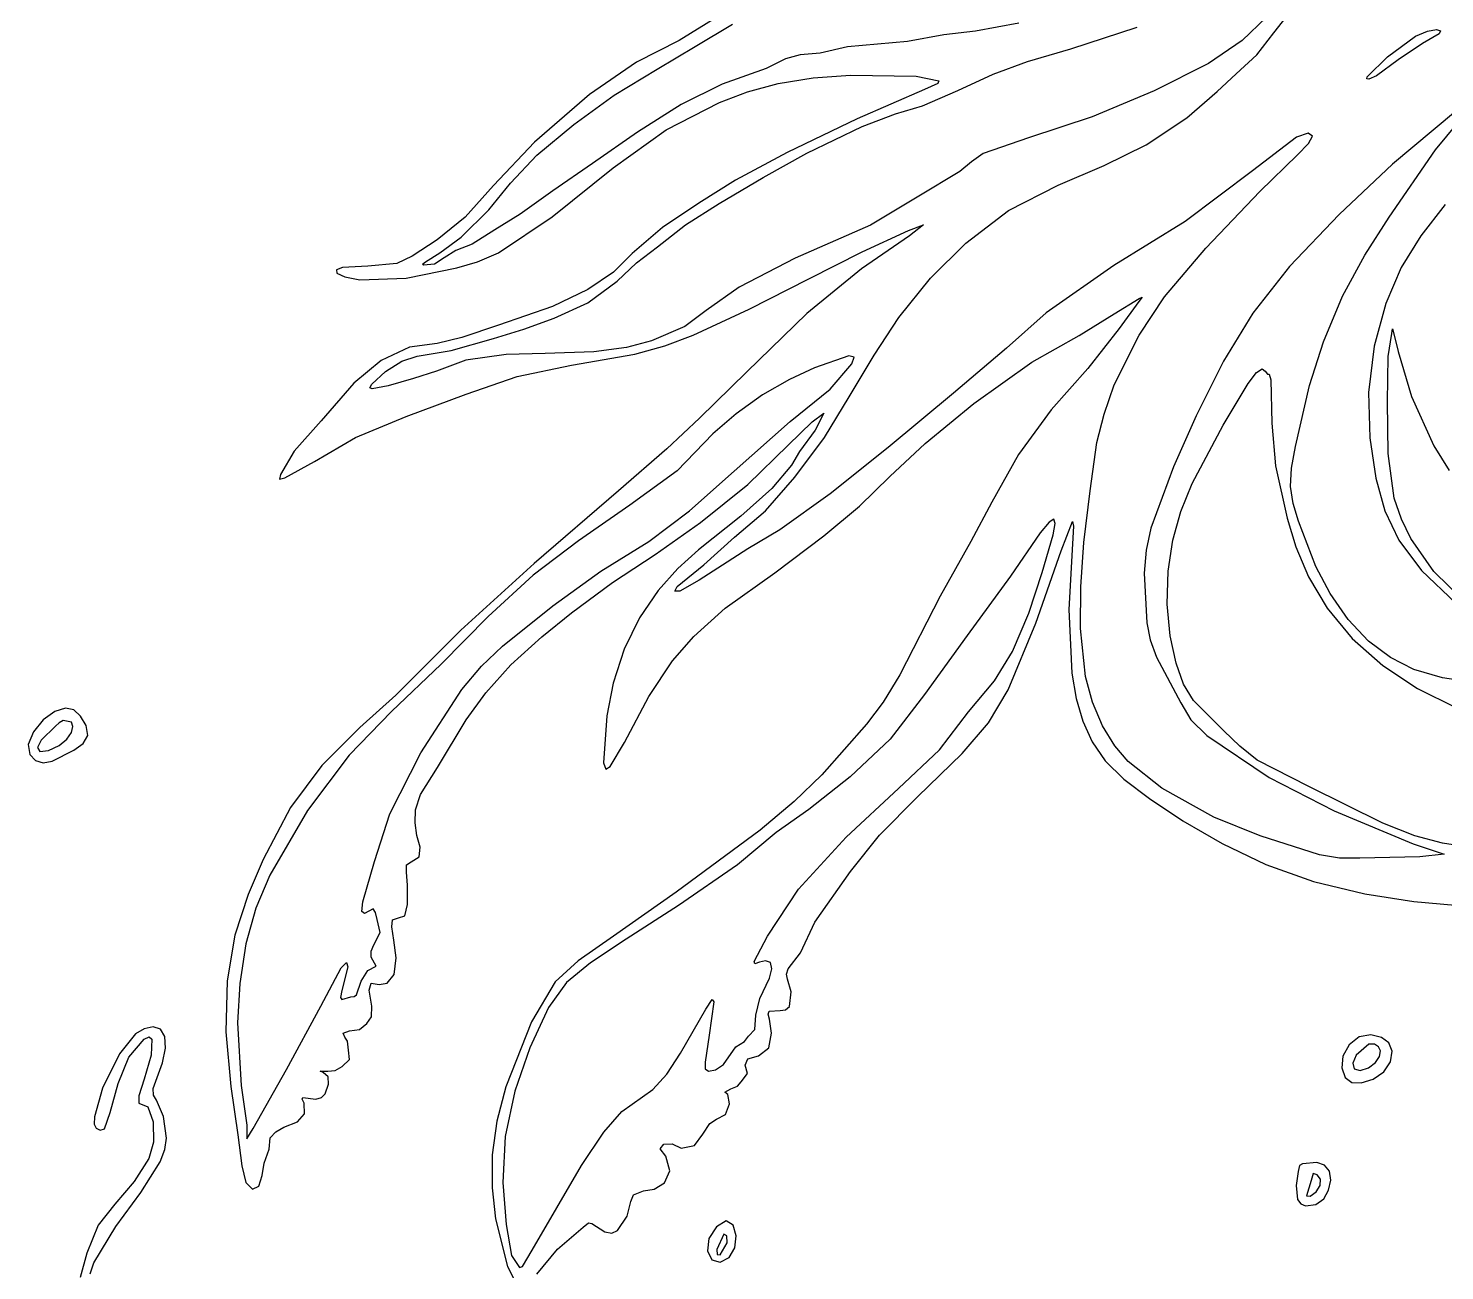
# Model space of a CAD drawing. Extents: x 25 to 272, y 7 to 203.
# Drawn here: x 80.5 to 157, y 65.8 to 132.8 of the extents above; entities that cross this region are included whole.
import ezdxf

# ---------------------------------------------------------------- set-up
doc = ezdxf.new("R2010")
doc.units = 0

msp = doc.modelspace()

# ---------------------------------------------------------------- linework, layer by layer
at = {"layer": 'Layer 1'}
for p, q in [((117.719719, 133.452445), (115.652666, 132.18427)), ((116.514521, 131.862161), (118.518286, 133.060014)), ((133.974567, 133.116273), (131.648253, 132.674638)), ((147.349724, 133.43132), (146.032791, 132.184241)), ((147.74214, 132.597748), (148.421931, 133.445387)), ((129.938914, 132.478669), (127.969842, 132.121423)), ((131.648253, 132.674638), (129.938914, 132.478669)), ((136.784247, 131.729014), (140.364214, 132.906238)), ((146.824172, 131.399896), (147.74214, 132.597748)), ((153.895431, 131.297829), (155.390509, 132.406756)), ((155.390509, 132.406756), (156.053887, 132.681512)), ((156.66775, 132.53547), (155.776646, 132.010706)), ((156.053887, 132.681512), (156.539041, 132.763188)), ((156.539041, 132.763188), (156.748204, 132.697595)), ((156.748204, 132.697595), (156.66775, 132.53547)), ((115.652666, 132.18427), (113.333374, 131.014547)), ((114.454499, 130.622115), (116.514521, 131.862161)), ((124.733063, 131.827), (123.254851, 131.490851)), ((127.969842, 132.121423), (124.733063, 131.827)), ((134.443871, 131.042183), (136.784247, 131.729014)), ((146.032791, 132.184241), (144.217967, 130.930129)), ((155.776646, 132.010706), (154.459794, 131.129499)), ((113.333374, 131.014547), (110.797026, 129.269574)), ((121.391263, 131.189393), (120.34015, 130.67087)), ((122.182644, 131.40646), (121.391263, 131.189393)), ((123.254851, 131.490851), (122.182644, 131.40646)), ((132.594345, 130.355821), (134.443871, 131.042183)), ((144.217967, 130.930129), (141.282173, 129.451918)), ((145.710242, 130.383949), (146.824172, 131.399896)), ((152.78649, 130.208695), (153.895431, 131.297829)), ((154.459794, 131.129499), (153.291457, 130.2681)), ((112.142719, 129.227825), (114.454499, 130.622115)), ((120.34015, 130.67087), (117.965072, 129.823231)), ((120.984631, 129.865449), (122.877238, 130.162227)), ((122.877238, 130.162227), (124.901201, 130.306614)), ((124.901201, 130.306614), (128.432405, 130.243788)), ((128.432405, 130.243788), (129.67245, 129.998592)), ((129.67245, 129.998592), (129.617363, 129.860926)), ((130.688562, 129.47302), (132.594345, 130.355821)), ((144.694293, 129.430824), (145.710242, 130.383949)), ((152.772106, 130.106589), (152.78649, 130.208694)), ((152.871891, 130.08988), (152.772106, 130.106589)), ((152.78649, 130.208694), (152.78649, 130.208695)), ((153.291457, 130.2681), (152.871891, 130.08988)), ((110.797026, 129.269574), (107.833571, 126.691496)), ((117.965072, 129.823231), (115.757842, 128.723364)), ((117.824732, 128.828405), (119.328484, 129.409985)), ((119.328484, 129.409985), (120.984631, 129.865449)), ((128.894668, 129.528827), (125.258452, 127.952633)), ((128.782788, 128.653043), (130.688562, 129.47302)), ((129.617363, 129.860926), (128.894668, 129.528827)), ((141.282173, 129.451918), (137.933342, 128.050596)), ((143.05481, 128.001371), (144.694293, 129.430824)), ((158.700051, 129.311747), (154.159929, 125.500186)), ((109.956573, 127.644128), (112.142719, 129.227825)), ((115.757842, 128.723364), (113.389795, 127.237653)), ((114.945204, 127.36379), (117.824732, 128.828405)), ((127.325669, 128.218909), (128.782788, 128.653043)), ((125.258452, 127.952633), (121.48205, 126.137804)), ((125.524907, 127.53911), (127.325669, 128.218909)), ((137.933342, 128.050596), (134.50716, 126.929631)), ((140.861633, 126.537225), (143.05481, 128.001371)), ((156.479221, 126.270936), (158.223725, 128.372687)), ((107.96688, 125.983544), (109.956573, 127.644128)), ((113.389795, 127.237653), (110.972522, 125.542375)), ((112.079267, 125.311267), (114.945204, 127.36379)), ((122.540358, 126.089029), (125.524907, 127.53911)), ((148.975154, 126.964795), (146.600076, 125.135903)), ((149.607419, 127.18187), (148.975154, 126.964795)), ((149.829823, 127.02059), (149.607419, 127.18187)), ((149.614537, 126.621231), (149.829823, 127.02059)), ((107.833571, 126.691496), (105.6193, 124.344081)), ((134.50716, 126.929631), (132.061762, 126.081992)), ((138.585009, 125.437358), (140.861633, 126.537225)), ((149.031411, 126.011675), (149.614537, 126.621231)), ((153.98506, 122.634717), (156.479221, 126.270936)), ((106.530391, 124.484236), (107.96688, 125.983544)), ((110.972522, 125.542375), (108.828581, 124.064164)), ((121.48205, 126.137804), (118.693473, 124.645529)), ((120.178871, 124.778658), (122.540358, 126.089029)), ((131.430299, 125.634293), (130.793584, 125.10777)), ((132.061762, 126.081992), (131.430299, 125.634293)), ((136.111487, 124.372184), (138.585009, 125.437358)), ((146.985451, 124.029007), (149.031411, 126.011675)), ((154.159929, 125.500186), (151.268914, 122.776515)), ((108.779191, 122.655832), (112.079267, 125.311267)), ((118.693473, 124.645529), (116.710802, 123.39845)), ((117.803802, 123.384368), (120.178871, 124.778658)), ((130.793584, 125.10777), (128.586816, 123.776771)), ((146.600076, 125.135903), (142.970882, 122.410613)), ((105.6193, 124.344081), (104.085302, 122.648803)), ((105.367234, 123.034155), (106.530391, 124.484236)), ((108.828581, 124.064164), (107.055943, 122.810054)), ((133.420891, 122.998991), (136.111487, 124.372184)), ((144.084821, 120.960068), (146.985451, 124.029007)), ((116.710802, 123.39845), (114.748761, 122.074015)), ((115.981938, 122.228241), (117.803802, 123.384368)), ((128.586816, 123.776771), (125.966077, 122.214172)), ((157.005544, 123.3256), (155.694363, 121.632835)), ((104.085302, 122.648803), (102.585524, 121.408757)), ((103.874957, 121.562508), (105.367234, 123.034155)), ((107.055943, 122.810054), (105.696814, 121.954914)), ((105.885592, 120.721922), (108.779191, 122.655832)), ((131.123164, 121.240422), (133.420891, 122.998991)), ((142.970882, 122.410613), (139.103067, 120.035068)), ((151.268914, 122.776515), (148.603868, 119.979283)), ((152.659079, 120.595057), (153.98506, 122.634717)), ((105.696814, 121.954914), (104.4774, 121.191195)), ((114.748761, 122.074015), (113.109278, 120.672691)), ((114.482632, 121.043985), (115.981938, 122.228241)), ((125.966077, 122.214172), (121.916353, 120.420441)), ((128.075163, 121.639881), (125.496619, 119.853182)), ((125.531775, 120.764113), (128.025936, 121.926803)), ((128.025936, 121.926803), (128.838882, 122.221226)), ((128.838882, 122.221226), (128.075163, 121.639881)), ((155.694363, 121.632835), (154.632013, 119.915416)), ((102.585524, 121.408757), (101.233428, 120.532989)), ((102.71883, 120.721903), (103.874957, 121.562508)), ((103.594598, 120.848014), (102.964027, 120.448573)), ((104.4774, 121.191195), (103.594598, 120.848014)), ((113.3476, 120.182282), (114.482632, 121.043985)), ((129.210359, 119.348706), (131.123164, 121.240422)), ((141.842889, 118.346828), (144.084821, 120.960068)), ((100.406887, 120.133548), (98.837255, 119.993369)), ((101.233428, 120.532989), (100.406887, 120.133548)), ((101.78696, 120.109684), (101.948079, 120.238542)), ((101.83603, 120.049136), (101.78696, 120.109684)), ((102.438941, 120.112425), (101.83603, 120.049136)), ((101.948079, 120.238542), (102.71883, 120.721903)), ((102.964027, 120.448573), (102.438941, 120.112425)), ((103.636633, 119.908976), (104.758484, 120.231371)), ((104.758484, 120.231371), (105.885592, 120.721922)), ((113.109278, 120.672691), (112.093329, 119.663777)), ((112.296958, 119.194464), (113.3476, 120.182282)), ((121.916353, 120.420441), (118.882568, 118.865343)), ((122.652247, 119.320596), (125.531775, 120.764113)), ((151.448703, 118.38199), (152.659079, 120.595057)), ((97.471093, 119.916009), (97.143441, 119.794419)), ((97.143441, 119.794419), (97.162605, 119.615022)), ((97.162605, 119.615022), (97.591716, 119.413641)), ((98.837255, 119.993369), (97.471093, 119.916009)), ((97.591716, 119.413641), (98.409685, 119.264809)), ((98.409685, 119.264809), (100.911344, 119.355761)), ((100.911344, 119.355761), (103.636633, 119.908976)), ((112.093329, 119.663777), (110.720138, 118.732218)), ((119.414997, 117.681108), (122.652247, 119.320596)), ((125.496619, 119.853182), (122.532692, 117.442945)), ((127.500547, 117.218827), (129.210359, 119.348706)), ((139.103067, 120.035068), (135.459811, 117.478087)), ((148.603868, 119.979283), (146.61312, 117.459508)), ((154.632013, 119.915416), (153.79562, 117.98255)), ((110.720138, 118.732218), (108.800293, 117.821288)), ((110.713261, 118.010208), (112.296958, 119.194464)), ((118.882568, 118.865343), (117.103371, 117.597167)), ((108.800293, 117.821288), (105.899663, 116.819405)), ((108.898438, 117.183666), (110.713261, 118.010208)), ((139.131055, 117.415024), (140.476113, 118.242034)), ((140.468855, 118.080757), (139.404151, 116.623175)), ((140.643352, 118.32167), (140.468855, 118.080757)), ((140.476113, 118.242034), (140.643352, 118.32167)), ((140.483289, 116.279772), (141.842889, 118.346828)), ((150.433648, 115.913951), (151.448703, 118.38199)), ((153.79562, 117.98255), (153.174823, 115.673042)), ((107.258946, 116.595289), (108.898438, 117.183666)), ((117.103371, 117.597167), (115.954276, 116.742496)), ((116.395283, 116.279786), (119.414997, 117.681108)), ((122.532692, 117.442945), (119.302944, 114.297117)), ((126.176574, 115.186932), (127.500547, 117.218827)), ((135.459811, 117.478087), (133.315869, 115.565275)), ((137.239334, 116.258897), (139.131055, 117.415024)), ((146.61312, 117.459508), (145.0375, 114.871416)), ((105.899663, 116.819405), (103.916992, 116.153671)), ((105.626495, 116.083799), (107.258946, 116.595289)), ((115.954276, 116.742496), (114.146484, 115.964712)), ((114.873178, 115.70346), (116.395283, 116.279786)), ((134.688915, 114.808816), (137.239334, 116.258897)), ((139.404151, 116.623175), (137.715433, 114.479231)), ((139.1312, 113.596208), (140.483289, 116.279772)), ((153.928675, 115.123859), (154.118078, 116.357342)), ((154.118078, 116.357342), (154.1521, 116.604241)), ((154.1521, 116.604241), (154.18095, 116.567376)), ((154.18095, 116.567376), (154.461303, 115.390152)), ((101.079184, 115.628116), (99.558779, 114.89956)), ((102.571928, 115.824555), (101.079184, 115.628116)), ((103.916992, 116.153671), (102.571928, 115.824555)), ((103.328774, 115.446195), (105.626495, 116.083799)), ((112.801417, 115.600434), (111.042379, 115.375866)), ((114.146484, 115.964712), (112.801417, 115.600434)), ((113.256486, 115.242741), (114.873178, 115.70346)), ((133.315869, 115.565275), (130.457435, 113.13394)), ((149.676074, 113.561514), (150.433648, 115.913951)), ((153.174823, 115.673042), (152.864062, 113.169106)), ((99.558779, 114.89956), (98.080568, 113.68061)), ((99.790539, 114.304133), (100.666307, 114.864381)), ((100.666307, 114.864381), (101.492849, 115.137707)), ((101.492849, 115.137707), (103.328774, 115.446195)), ((104.13422, 114.927672), (102.536929, 114.332263)), ((106.306295, 115.222095), (104.13422, 114.927672)), ((108.40805, 115.277881), (106.306295, 115.222095)), ((111.042379, 115.375866), (108.40805, 115.277881)), ((109.830304, 114.654364), (113.256486, 115.242741)), ((124.80576, 115.149039), (122.954238, 114.505465)), ((123.80576, 113.347038), (124.974097, 114.723295)), ((125.094141, 115.080971), (124.80576, 115.149039)), ((124.824014, 112.945002), (126.176574, 115.186932)), ((124.974097, 114.723295), (125.094141, 115.080971)), ((131.557158, 112.580483), (134.688915, 114.808816)), ((145.0375, 114.871416), (143.559283, 111.914677)), ((153.879412, 112.664863), (153.928675, 115.123859)), ((154.461303, 115.390152), (155.175796, 112.958817)), ((99.047449, 113.631367), (99.790539, 114.304133)), ((102.536929, 114.332263), (101.296882, 113.932822)), ((104.141088, 113.091764), (106.89451, 114.030824)), ((106.89451, 114.030824), (109.830304, 114.654364)), ((119.302944, 114.297117), (116.745494, 111.795928)), ((122.954238, 114.505465), (121.608912, 113.877977)), ((137.715433, 114.479231), (135.732771, 112.244334)), ((146.368804, 113.666745), (146.813688, 114.254471)), ((146.813688, 114.254471), (147.11143, 114.458593)), ((147.11143, 114.458593), (147.29017, 114.333283)), ((147.29017, 114.333283), (147.405855, 114.171203)), ((147.405855, 114.171203), (147.506415, 114.163207)), ((147.506415, 114.163207), (147.580724, 113.855682)), ((98.080568, 113.68061), (96.314968, 111.641683)), ((98.951165, 113.435153), (99.047449, 113.631367)), ((99.075582, 113.365073), (98.951165, 113.435153)), ((99.930253, 113.540414), (99.075582, 113.365073)), ((101.296882, 113.932822), (99.930253, 113.540414)), ((121.608912, 113.877977), (120.152204, 113.04999)), ((121.637414, 111.604433), (123.80576, 113.347038)), ((138.583966, 112.014602), (139.1312, 113.596208)), ((145.009675, 111.417784), (146.368804, 113.666745)), ((147.580724, 113.855682), (147.636973, 111.515769)), ((148.912355, 110.261443), (149.676074, 113.561514)), ((100.897279, 111.872815), (104.141088, 113.091764)), ((120.152204, 113.04999), (118.717772, 112.028931)), ((123.485978, 110.751832), (124.824014, 112.945002)), ((130.457435, 113.13394), (126.933262, 110.212214)), ((128.92282, 110.422474), (131.557158, 112.580483)), ((152.864062, 113.169106), (152.934818, 110.72726)), ((153.921598, 109.890345), (153.879412, 112.664863)), ((155.175796, 112.958817), (156.381149, 110.296819)), ((96.314968, 111.641683), (94.857854, 110.009229)), ((98.171521, 110.737786), (100.897279, 111.872815)), ((116.745494, 111.795928), (114.986928, 110.135344)), ((118.717772, 112.028931), (117.46899, 110.941039)), ((122.834166, 111.592665), (123.457709, 112.068994)), ((123.457709, 112.068994), (122.988414, 111.137435)), ((135.732771, 112.244334), (133.960133, 109.820034)), ((138.199633, 110.485542), (138.583966, 112.014602)), ((143.559283, 111.914677), (142.333313, 109.168141)), ((117.46899, 110.941039), (115.538258, 108.950906)), ((118.61756, 108.93112), (121.637414, 111.604433)), ((121.530832, 110.338554), (122.834166, 111.592665)), ((122.988414, 111.137435), (122.140775, 109.988344)), ((143.34909, 108.264925), (145.009675, 111.417784)), ((147.636973, 111.515769), (147.832945, 109.210545)), ((95.964754, 109.448512), (98.171521, 110.737786)), ((114.986928, 110.135344), (112.366652, 107.872319)), ((119.352189, 108.215707), (121.530832, 110.338554)), ((121.88166, 108.600856), (123.485978, 110.751832)), ((126.933262, 110.212214), (123.794465, 107.711021)), ((127.017036, 108.643278), (128.92282, 110.422474)), ((137.827857, 107.8723), (138.199633, 110.485542)), ((148.71178, 109.092217), (148.912355, 110.261443)), ((152.934818, 110.72726), (153.263027, 108.558669)), ((156.381149, 110.296819), (157.209546, 108.970759)), ((94.857854, 110.009229), (94.114764, 108.755122)), ((94.353397, 108.565709), (95.964754, 109.448512)), ((122.140775, 109.988344), (121.706174, 109.252749)), ((133.960133, 109.820034), (132.530685, 107.262584)), ((154.251179, 107.466041), (153.921598, 109.890345)), ((94.114764, 108.755122), (94.07118, 108.505397)), ((115.538258, 108.950906), (112.983754, 107.099385)), ((116.201671, 106.792462), (118.61756, 108.93112)), ((120.297963, 106.786023), (121.88166, 108.600856)), ((121.706174, 109.252749), (120.640998, 107.991611)), ((125.377554, 107.045519), (127.017036, 108.643278)), ((142.333313, 109.168141), (141.114362, 105.854474)), ((147.832945, 109.210545), (148.463518, 106.400874)), ((148.653094, 108.096406), (148.71178, 109.092217)), ((94.07118, 108.505397), (94.353397, 108.565709)), ((112.366652, 107.872319), (107.812477, 103.941669)), ((116.801779, 106.162716), (119.352189, 108.215707)), ((120.640998, 107.991611), (118.966814, 106.492296)), ((137.491709, 105.083723), (137.827857, 107.8723)), ((142.728952, 106.747995), (143.34909, 108.264925)), ((148.796592, 107.184738), (148.653094, 108.096406)), ((153.263027, 108.558669), (153.737888, 106.78263)), ((112.983754, 107.099385), (110.201526, 105.168659)), ((123.794465, 107.711021), (121.075745, 105.770074)), ((132.530685, 107.262584), (131.395652, 105.125665)), ((149.087224, 106.225787), (148.796592, 107.184738)), ((154.636324, 106.343223), (154.251179, 107.466041)), ((114.01351, 105.129067), (116.201671, 106.792462)), ((118.966814, 106.492296), (116.689726, 104.684504)), ((118.630347, 105.371108), (120.297963, 106.786023)), ((123.450678, 105.441192), (125.377554, 107.045519)), ((135.875338, 106.336971), (135.612958, 106.177314)), ((135.94461, 106.09687), (135.875338, 106.336971)), ((142.297986, 105.210047), (142.728952, 106.747995)), ((148.463518, 106.400874), (148.933853, 104.847151)), ((153.737888, 106.78263), (154.496513, 105.195776)), ((155.147572, 105.293966), (154.636324, 106.343223)), ((114.356372, 104.439305), (116.801779, 106.162716)), ((121.075745, 105.770074), (119.352334, 104.733503)), ((135.142646, 105.594379), (133.538655, 103.257695)), ((135.612958, 106.177314), (135.142646, 105.594379)), ((135.835692, 105.485474), (135.94461, 106.09687)), ((136.272394, 104.635304), (136.881874, 106.204939)), ((136.881874, 106.204939), (136.940584, 105.960476)), ((136.940584, 105.960476), (136.889132, 105.006608)), ((141.114362, 105.854474), (140.852275, 104.661565)), ((150.019254, 103.78742), (149.087224, 106.225787)), ((110.201526, 105.168659), (107.765835, 103.307239)), ((111.409505, 103.525076), (114.01351, 105.129067)), ((116.970225, 103.878362), (118.630347, 105.371108)), ((120.809308, 103.444458), (123.450678, 105.441192)), ((131.395652, 105.125665), (129.735067, 102.183311)), ((135.241617, 103.465643), (135.835692, 105.485474)), ((136.889132, 105.006608), (136.686129, 101.461342)), ((137.33043, 102.680521), (137.491709, 105.083723)), ((142.037996, 103.522299), (142.297986, 105.210047)), ((148.933853, 104.847151), (149.619644, 103.219881)), ((154.496513, 105.195776), (155.726857, 103.558065)), ((156.381058, 103.514297), (155.147572, 105.293966)), ((112.044593, 102.911866), (114.356372, 104.439305)), ((116.689726, 104.684504), (115.571272, 103.673733)), ((119.352334, 104.733503), (117.992743, 103.8507)), ((134.899203, 100.725756), (136.272394, 104.635304)), ((140.852275, 104.661565), (140.742577, 103.416107)), ((107.812477, 103.941669), (103.860732, 100.340145)), ((107.765835, 103.307239), (105.340049, 101.079469)), ((108.825297, 101.653758), (111.409505, 103.525076)), ((115.571272, 103.673733), (114.510621, 102.484295)), ((115.533746, 102.701605), (116.970225, 103.878362)), ((117.992743, 103.8507), (116.731595, 103.037754)), ((118.125743, 101.538675), (120.809308, 103.444458)), ((133.538655, 103.257695), (131.20198, 100.059619)), ((134.528739, 101.257678), (135.241617, 103.465643)), ((140.742577, 103.416107), (140.896825, 100.746605)), ((141.98293, 101.755731), (142.037996, 103.522299)), ((150.800436, 102.324893), (150.019254, 103.78742)), ((155.726857, 103.558065), (157.572013, 101.804749)), ((158.041643, 101.895908), (156.381058, 103.514297)), ((109.837353, 101.286446), (112.044593, 102.911866)), ((114.510621, 102.484295), (113.507924, 101.016442)), ((115.414655, 102.443221), (115.533746, 102.701605)), ((116.731595, 103.037754), (115.673923, 102.442345)), ((137.309835, 100.431558), (137.33043, 102.680521)), ((149.619644, 103.219881), (150.634853, 101.527111)), ((115.673923, 102.442345), (115.414655, 102.443221)), ((129.735067, 102.183311), (127.563464, 97.937152)), ((142.154561, 100.042599), (141.98293, 101.755731)), ((151.770789, 100.914915), (150.800436, 102.324893)), ((105.340049, 101.079469), (102.795446, 98.515061)), ((106.112375, 99.475496), (108.825297, 101.653758)), ((108.235543, 99.989331), (109.837353, 101.286446)), ((113.507924, 101.016442), (112.668135, 99.317374)), ((116.430466, 99.997174), (118.125743, 101.538675)), ((133.647532, 99.188338), (134.528739, 101.257678)), ((136.686129, 101.461342), (136.839906, 98.028592)), ((150.634853, 101.527111), (151.981123, 99.892143)), ((103.860732, 100.340145), (100.350627, 96.837075)), ((133.406457, 97.124696), (134.899203, 100.725756)), ((137.579411, 97.852543), (137.309835, 100.431558)), ((140.896825, 100.746605), (141.067641, 99.815708)), ((152.863777, 99.755309), (151.770789, 100.914915)), ((104.976214, 98.404928), (106.112375, 99.475496)), ((106.56541, 98.476766), (108.235543, 99.989331)), ((115.281371, 98.693831), (116.430466, 99.997174)), ((131.20198, 100.059619), (128.895018, 96.871441)), ((141.067641, 99.815708), (141.422377, 98.890057)), ((142.473327, 98.560676), (142.154561, 100.042599)), ((151.981123, 99.892143), (153.62586, 98.440861)), ((154.040845, 98.868955), (152.863777, 99.755309)), ((112.668135, 99.317374), (112.090028, 97.490569)), ((113.999131, 96.760395), (115.281371, 98.693831)), ((132.677208, 97.604142), (133.647532, 99.188338)), ((141.422377, 98.890057), (142.72572, 96.416526)), ((155.313468, 98.227061), (154.040845, 98.868955)), ((102.795446, 98.515061), (100.122134, 95.950661)), ((103.914315, 97.14872), (104.976214, 98.404928)), ((105.207016, 96.964362), (106.56541, 98.476766)), ((127.563464, 97.937152), (126.659561, 96.457892)), ((136.839906, 98.028592), (137.083556, 96.648219)), ((142.869943, 97.436155), (142.473327, 98.560676)), ((153.62586, 98.440861), (155.512326, 97.194516)), ((156.864596, 97.769087), (155.313468, 98.227061)), ((101.706355, 93.722918), (103.914315, 97.14872)), ((112.090028, 97.490569), (111.743136, 95.716313)), ((131.271248, 95.930847), (132.677208, 97.604142)), ((132.341753, 95.345036), (133.406457, 97.124696)), ((137.96311, 96.46639), (137.579411, 97.852543)), ((143.418947, 96.54285), (142.869943, 97.436155)), ((155.512326, 97.194516), (157.606226, 96.145264)), ((160.956045, 97.152584), (156.864596, 97.769087)), ((100.350627, 96.837075), (98.396088, 95.085531)), ((104.148146, 95.499248), (105.207016, 96.964362)), ((112.688757, 94.286865), (113.999131, 96.760395)), ((126.659561, 96.457892), (125.755671, 95.267649)), ((128.895018, 96.871441), (127.043487, 94.465454)), ((137.083556, 96.648219), (137.442818, 95.435987)), ((138.507213, 95.175075), (137.96311, 96.46639)), ((142.72572, 96.416526), (143.273987, 95.513598)), ((145.051399, 94.903358), (143.418947, 96.54285)), ((81.931802, 95.957193), (81.310773, 95.511024)), ((82.513614, 96.138595), (81.931802, 95.957193)), ((82.963048, 96.039721), (82.513614, 96.138595)), ((83.324228, 95.700609), (82.963048, 96.039721)), ((83.629024, 95.193157), (83.324228, 95.700609)), ((100.122134, 95.950661), (97.83496, 93.60408)), ((111.743136, 95.716313), (111.560764, 93.186996)), ((129.696959, 93.881313), (131.271248, 95.930847)), ((80.783711, 94.858909), (80.506699, 94.177407)), ((81.310773, 95.510997), (80.783711, 94.858909)), ((81.971029, 95.157983), (81.206177, 94.39967)), ((81.310773, 95.511024), (81.310773, 95.510997)), ((82.180214, 95.347531), (81.971025, 95.157983)), ((81.971025, 95.157983), (81.971029, 95.157983)), ((82.389395, 95.471732), (82.180214, 95.347531)), ((82.833935, 95.373705), (82.389395, 95.471732)), ((82.912383, 95.14246), (82.833935, 95.373705)), ((82.833937, 94.818051), (82.912383, 95.14246)), ((83.722997, 94.66119), (83.629024, 95.193157)), ((98.396088, 95.085531), (96.357161, 93.03958)), ((102.599608, 92.934767), (104.148146, 95.499248)), ((125.755671, 95.267649), (123.345429, 92.53533)), ((130.919335, 93.684452), (132.341753, 95.345036)), ((137.442818, 95.435987), (137.940159, 94.321086)), ((139.166307, 94.110631), (138.507213, 95.175075)), ((143.273987, 95.513598), (144.127044, 94.65796)), ((145.908006, 94.087249), (145.051399, 94.903358)), ((80.506699, 94.177407), (80.585147, 93.64217)), ((81.206177, 94.39967), (81.010878, 94.010708)), ((81.602495, 93.857068), (82.173681, 94.112041)), ((82.173681, 94.112041), (82.594514, 94.455241)), ((82.594514, 94.455241), (82.833937, 94.818051)), ((82.964686, 93.863649), (83.466415, 94.228099)), ((83.466415, 94.228099), (83.722997, 94.66119)), ((111.925037, 92.990562), (112.688757, 94.286865)), ((127.043487, 94.465454), (124.875132, 92.425817)), ((137.940159, 94.321086), (138.647698, 93.285005)), ((139.891191, 93.256636), (139.166307, 94.110631)), ((144.127044, 94.65796), (147.489937, 92.394926)), ((146.8592, 93.334195), (145.908006, 94.087249)), ((80.585147, 93.64217), (80.898932, 93.307958)), ((80.898932, 93.307958), (81.305056, 93.191109)), ((81.010878, 94.010708), (81.134269, 93.798255)), ((81.134269, 93.798255), (81.602495, 93.857068)), ((81.79453, 93.275298), (82.964686, 93.863649)), ((97.83496, 93.60408), (95.577495, 90.604026)), ((100.023151, 90.435725), (101.706355, 93.722918)), ((127.489003, 91.792159), (129.696959, 93.881313)), ((128.516124, 91.351098), (130.919335, 93.684452)), ((149.633716, 91.911778), (146.8592, 93.334195)), ((81.305056, 93.191109), (81.79453, 93.275298)), ((96.357161, 93.03958), (94.654383, 90.769515)), ((101.675082, 91.477185), (102.599608, 92.934767)), ((111.560764, 93.186996), (111.690344, 92.836549)), ((111.690344, 92.836549), (111.925037, 92.990562)), ((123.345429, 92.53533), (121.852112, 91.095597)), ((138.647698, 93.285005), (139.649577, 92.300588)), ((141.70274, 91.820619), (139.891191, 93.256636)), ((124.875132, 92.425817), (122.647371, 90.663414)), ((124.657269, 89.178243), (127.489003, 91.792159)), ((139.649577, 92.300588), (141.029807, 91.253116)), ((144.512419, 90.243953), (141.70274, 91.820619)), ((147.489937, 92.394926), (151.000039, 90.587605)), ((153.641245, 89.922075), (149.633716, 91.911778)), ((101.401756, 90.643608), (101.675082, 91.477185)), ((121.852112, 91.095597), (120.017229, 89.55078)), ((126.456102, 89.277476), (128.516124, 91.351098)), ((141.029807, 91.253116), (142.835753, 90.05584)), ((94.654383, 90.769515), (93.183205, 87.966875)), ((95.577495, 90.604026), (93.547756, 87.128717)), ((99.191451, 87.861418), (100.023151, 90.435725)), ((101.387694, 89.950218), (101.401756, 90.643608)), ((122.647371, 90.663414), (120.87506, 89.415866)), ((147.006572, 89.249107), (144.512419, 90.243953)), ((151.000039, 90.587605), (155.2673, 88.814967)), ((101.485678, 89.256355), (101.387694, 89.950218)), ((120.017229, 89.55078), (115.477116, 86.201477)), ((142.835753, 90.05584), (144.967479, 88.821781)), ((155.357054, 89.245834), (153.641245, 89.922075)), ((101.668052, 88.625782), (101.485678, 89.256355)), ((120.87506, 89.415866), (118.785909, 87.673258)), ((122.09286, 86.366322), (124.657269, 89.178243)), ((124.901002, 87.315435), (126.456102, 89.277476)), ((144.967479, 88.821781), (147.31725, 87.69919)), ((150.215226, 88.219086), (147.006572, 89.249107)), ((155.2673, 88.814967), (156.941475, 88.254251)), ((156.857393, 88.842838), (155.357054, 89.245834)), ((158.346272, 88.613493), (156.857393, 88.842838)), ((93.183205, 87.966875), (92.37308, 86.078791)), ((101.177661, 87.840969), (101.611795, 88.114292)), ((101.611795, 88.114292), (101.668052, 88.625782)), ((151.297785, 88.032644), (150.215226, 88.219086)), ((152.401363, 88.030155), (151.297785, 88.032644)), ((155.624542, 88.114074), (152.401363, 88.030155)), ((156.941475, 88.254251), (155.624542, 88.114074)), ((98.567675, 85.683165), (99.191451, 87.861418)), ((100.918399, 87.673121), (101.177661, 87.840969)), ((100.918399, 87.273684), (100.918399, 87.673121)), ((100.981226, 86.572791), (100.918399, 87.273684)), ((118.785909, 87.673258), (115.617535, 85.485098)), ((122.974125, 84.590146), (124.901002, 87.315435)), ((147.31725, 87.69919), (149.892976, 86.776283)), ((93.547756, 87.128717), (92.791554, 85.342789)), ((100.974149, 85.528708), (100.981226, 86.572791)), ((149.892976, 86.776283), (152.66135, 86.109662)), ((92.37308, 86.078791), (91.6628, 83.875418)), ((98.519404, 85.167076), (98.567675, 85.683165)), ((115.477116, 86.201477), (112.100152, 83.833431)), ((120.409662, 83.831617), (122.09286, 86.366322)), ((152.66135, 86.109662), (155.308861, 85.690015)), ((155.308861, 85.690015), (157.545616, 85.501729)), ((92.791554, 85.342789), (92.250703, 83.415767)), ((98.656784, 85.059378), (98.519404, 85.167076)), ((99.132038, 85.306908), (98.656784, 85.059378)), ((99.254568, 85.100225), (99.132038, 85.306908)), ((99.339963, 84.722748), (99.254568, 85.100225)), ((100.490789, 84.814224), (100.826937, 84.926268)), ((100.826937, 84.926268), (100.974149, 85.528708)), ((115.617535, 85.485098), (112.775901, 83.663279)), ((99.498381, 84.029657), (99.339963, 84.722748)), ((100.133545, 84.33789), (100.175269, 84.702172)), ((100.245595, 83.609335), (100.133545, 84.33789)), ((100.175269, 84.702172), (100.490789, 84.814224)), ((122.196344, 82.922531), (122.974125, 84.590146)), ((91.6628, 83.875418), (91.23894, 81.417005)), ((92.250703, 83.415767), (91.927678, 81.270926)), ((99.018174, 83.022215), (99.161744, 83.366278)), ((99.161744, 83.366278), (99.498381, 84.029657)), ((100.364677, 82.649181), (100.245595, 83.609335)), ((112.100152, 83.833431), (110.187346, 82.488373)), ((112.775901, 83.663279), (110.855074, 82.395935)), ((119.686872, 82.465248), (120.409662, 83.831617)), ((99.023127, 82.693), (99.018174, 83.022215)), ((99.290457, 82.207847), (99.023127, 82.693)), ((100.25966, 81.759346), (100.364677, 82.649181)), ((121.523574, 82.067861), (122.196344, 82.922531)), ((96.290403, 80.049354), (97.399332, 82.118693)), ((97.399332, 82.118693), (97.681515, 82.400877)), ((97.755771, 82.178117), (97.429033, 80.890978)), ((97.681515, 82.400877), (97.755771, 82.178117)), ((98.468661, 81.405843), (98.835005, 81.980104)), ((98.835005, 81.980104), (99.290457, 82.207847)), ((110.187346, 82.488373), (108.954332, 81.353341)), ((110.855074, 82.395935), (109.567921, 81.326605)), ((119.730187, 82.340216), (119.686872, 82.465248)), ((119.974005, 82.415713), (119.730187, 82.340216)), ((120.309403, 82.488742), (119.974005, 82.415713)), ((120.577971, 82.405824), (120.309403, 82.488742)), ((120.518574, 81.564228), (120.644812, 82.070426)), ((120.644812, 82.070426), (120.577971, 82.405824)), ((121.430918, 81.783135), (121.523574, 82.067861)), ((91.23894, 81.417005), (91.172408, 78.669567)), ((91.927678, 81.270926), (91.805154, 79.14837)), ((98.221129, 80.663253), (98.468661, 81.405843)), ((98.907563, 80.918693), (99.01258, 81.290007)), ((99.01258, 81.290007), (99.453747, 81.213164)), ((99.453747, 81.213164), (99.874284, 81.283021)), ((99.874284, 81.283021), (100.25966, 81.759346)), ((108.954332, 81.353341), (107.672083, 79.195328)), ((109.567921, 81.326605), (108.587706, 79.970143)), ((119.993815, 80.465203), (120.518574, 81.564228)), ((121.495904, 81.514175), (121.430918, 81.783135)), ((121.698897, 80.820785), (121.495904, 81.514175)), ((97.429033, 80.890978), (97.356012, 80.511015)), ((97.356012, 80.511015), (97.43894, 80.405816)), ((97.43894, 80.405816), (97.914198, 80.554339)), ((97.914198, 80.554339), (98.093656, 80.567953)), ((98.093656, 80.567953), (98.221129, 80.663253)), ((99.054306, 80.049961), (98.907563, 80.918693)), ((117.082864, 79.881035), (117.426928, 80.413216)), ((117.426928, 80.413216), (117.518512, 80.27707)), ((119.775985, 79.564192), (119.993815, 80.465203)), ((121.600916, 80.021901), (121.698897, 80.820785)), ((94.438888, 76.623553), (96.290403, 80.049354)), ((99.026644, 79.475174), (99.054306, 80.049961)), ((108.587706, 79.970143), (107.587689, 77.801788)), ((115.716506, 77.514657), (117.082864, 79.881035)), ((117.518512, 80.27707), (117.261084, 78.484963)), ((119.736375, 78.791908), (119.775985, 79.564192)), ((120.457078, 79.61806), (120.501048, 79.776666)), ((120.528719, 79.349095), (120.457078, 79.61806)), ((120.501048, 79.776666), (121.089426, 79.811867)), ((121.089426, 79.811867), (121.389838, 79.848565)), ((121.389838, 79.848565), (121.600916, 80.021901)), ((86.762794, 78.830492), (86.28558, 78.553541)), ((87.24001, 78.92617), (86.762794, 78.830492)), ((87.638779, 78.798693), (87.24001, 78.92617)), ((87.880655, 78.416267), (87.638779, 78.798693)), ((91.805154, 79.14837), (92.003178, 75.772076)), ((97.842388, 78.711472), (98.38904, 78.795845)), ((98.38904, 78.795845), (98.788011, 79.10387)), ((98.788011, 79.10387), (99.026644, 79.475174)), ((107.672083, 79.195328), (106.291861, 75.691795)), ((119.389836, 78.425557), (119.736375, 78.791908)), ((120.63374, 78.592416), (120.528719, 79.349095)), ((86.28558, 78.553541), (85.429204, 77.474902)), ((85.932577, 77.298436), (86.756264, 78.259406)), ((86.756264, 78.259406), (87.034912, 78.387685)), ((87.034912, 78.387685), (87.18118, 78.265757)), ((87.18118, 78.265757), (87.14196, 77.409382)), ((87.907624, 77.778076), (87.880655, 78.416267)), ((91.172408, 78.669567), (91.446546, 75.704098)), ((97.513272, 78.585358), (97.842388, 78.711472)), ((97.59016, 78.375324), (97.513272, 78.585358)), ((97.730339, 78.158259), (97.59016, 78.375324)), ((97.793165, 77.681933), (97.730339, 78.158259)), ((117.261084, 78.484963), (117.043259, 77.019588)), ((118.706657, 77.861194), (119.172012, 78.148325)), ((119.172012, 78.148325), (119.389836, 78.425557)), ((120.486995, 77.801035), (120.63374, 78.592416)), ((152.350845, 78.38592), (151.811225, 77.967595)), ((152.985755, 78.493625), (152.350845, 78.38592)), ((153.187479, 78.003545), (152.885497, 77.98993)), ((153.568681, 78.356254), (152.985755, 78.493625)), ((153.400352, 77.861212), (153.187479, 78.003545)), ((153.965985, 78.064166), (153.568681, 78.356254)), ((154.133054, 77.623562), (153.965985, 78.064166)), ((85.429204, 77.474902), (84.507461, 75.618336)), ((85.363841, 75.879865), (85.932577, 77.298436)), ((87.14196, 77.409382), (86.769342, 76.11502)), ((87.743377, 76.997697), (87.907624, 77.778076)), ((97.842392, 77.163412), (97.793165, 77.681933)), ((107.587689, 77.801788), (106.76589, 75.455207)), ((114.972681, 76.384686), (115.716506, 77.514657)), ((118.04328, 76.900777), (118.706657, 77.861194)), ((119.359002, 77.205154), (119.919247, 77.366433)), ((119.919247, 77.366433), (120.486995, 77.801035)), ((151.479536, 77.3562), (151.428785, 76.71386)), ((151.811225, 77.967595), (151.479536, 77.3562)), ((152.202321, 77.395864), (152.024095, 76.977533)), ((152.885497, 77.98993), (152.202321, 77.395864)), ((153.237001, 76.998581), (153.459776, 77.336467)), ((153.504333, 77.632259), (153.400352, 77.861212)), ((153.459776, 77.336467), (153.504333, 77.632259)), ((154.048894, 77.051775), (154.133054, 77.623562)), ((87.246552, 75.605272), (87.743377, 76.997697)), ((92.646767, 73.445264), (94.438888, 76.623553)), ((96.265727, 76.539679), (96.6722, 76.546937)), ((96.419972, 76.469368), (96.265727, 76.539679)), ((96.693297, 76.231201), (96.419972, 76.469368)), ((96.6722, 76.546937), (97.078673, 76.581593)), ((97.078673, 76.581593), (97.457016, 76.785068)), ((97.457016, 76.785068), (97.842392, 77.163412)), ((117.043259, 77.019588), (117.050684, 76.670571)), ((117.050684, 76.670571), (117.221485, 76.544333)), ((117.221485, 76.544333), (117.598967, 76.611172)), ((117.598967, 76.611172), (118.04328, 76.900777)), ((119.204754, 76.869005), (119.359002, 77.205154)), ((119.330869, 76.413773), (119.204754, 76.869005)), ((151.428785, 76.71386), (151.608255, 76.19776)), ((152.024095, 76.977533), (152.083501, 76.663172)), ((152.083501, 76.663172), (152.08351, 76.663145)), ((152.08351, 76.663145), (152.418917, 76.580228)), ((152.418917, 76.580228), (152.86571, 76.71268)), ((152.86571, 76.71268), (153.237001, 76.998581)), ((153.104572, 76.102502), (153.697408, 76.494834)), ((153.697408, 76.494834), (154.048894, 77.051775)), ((84.919311, 74.310938), (85.363841, 75.879865)), ((86.769342, 76.11502), (86.46863, 75.206352)), ((91.446546, 75.704098), (91.810011, 73.106475)), ((92.003178, 75.772076), (92.310113, 73.623526)), ((96.532024, 75.320273), (96.721431, 75.838794)), ((96.721431, 75.838794), (96.693297, 76.231201)), ((114.22143, 75.544324), (114.972681, 76.384686)), ((118.434004, 75.593795), (118.798286, 75.726941)), ((118.798286, 75.726941), (118.994249, 75.965109)), ((118.994249, 75.965109), (119.330869, 76.413773)), ((151.608255, 76.19776), (151.952325, 75.93167)), ((151.952325, 75.93167), (152.459758, 75.910629)), ((152.459758, 75.910657), (153.104572, 76.102502)), ((152.459758, 75.910629), (152.459758, 75.910657)), ((84.507461, 75.618336), (84.076009, 74.069024)), ((86.46863, 75.206352), (86.475162, 74.820659)), ((87.258807, 75.24654), (87.246552, 75.605272)), ((87.423053, 74.97116), (87.258807, 75.24654)), ((87.802211, 74.088638), (87.423053, 74.97116)), ((95.299899, 75.033116), (95.334173, 75.124301)), ((95.396999, 74.815814), (95.299899, 75.033116)), ((95.334173, 75.124301), (96.027567, 75.02632)), ((96.027567, 75.02632), (96.332345, 75.115586)), ((96.332345, 75.115586), (96.532024, 75.320273)), ((106.291861, 75.691795), (105.804944, 73.840335)), ((106.76589, 75.455207), (106.251031, 73.019516)), ((112.548131, 74.356182), (114.22143, 75.544324)), ((118.111454, 75.411895), (118.434004, 75.593795)), ((118.272725, 75.271709), (118.111454, 75.411895)), ((118.356644, 74.767259), (118.272725, 75.271709)), ((84.625135, 73.421875), (84.919311, 74.310938)), ((86.475162, 74.820659), (86.952375, 74.611469)), ((86.952375, 74.611469), (87.246549, 73.800854)), ((95.046789, 73.799865), (95.425132, 74.234467)), ((95.425132, 74.234467), (95.396999, 74.815814)), ((111.579055, 73.249727), (112.548131, 74.356182)), ((117.656222, 73.947282), (118.153641, 74.192471)), ((118.153641, 74.192471), (118.356644, 74.767259)), ((84.076009, 74.069024), (84.058032, 73.675155)), ((84.058032, 73.675155), (84.167539, 73.4676)), ((84.167539, 73.4676), (84.391436, 73.358925)), ((84.391436, 73.358925), (84.625135, 73.421875)), ((87.246549, 73.800854), (87.266163, 72.702601)), ((87.959103, 72.925019), (87.802211, 74.088638)), ((92.310113, 73.623526), (92.300215, 72.890834)), ((92.300215, 72.890834), (92.646774, 73.445291)), ((92.646774, 73.445291), (92.646767, 73.445264)), ((93.869565, 73.267745), (94.297135, 73.519974)), ((94.297135, 73.519974), (95.046789, 73.799865)), ((105.804944, 73.840335), (105.549244, 72.020405)), ((116.927667, 73.134799), (117.29194, 73.723177)), ((117.29194, 73.723177), (117.656222, 73.947282)), ((87.266163, 72.702601), (87.017748, 71.820079)), ((87.872487, 72.318692), (87.959103, 72.925019)), ((91.810011, 73.106475), (92.039366, 71.423085)), ((93.505289, 72.335724), (93.561546, 72.938164)), ((93.561546, 72.938164), (93.869565, 73.267745)), ((106.251031, 73.019516), (106.122319, 70.524421)), ((110.379776, 71.445237), (111.579055, 73.249727)), ((116.464932, 72.524855), (116.927667, 73.134799)), ((87.61917, 71.643731), (87.872487, 72.318692)), ((93.231963, 71.579036), (93.505289, 72.335724)), ((105.549244, 72.020405), (105.545615, 70.238315)), ((114.615406, 72.342955), (114.818409, 72.595184)), ((114.923902, 71.943508), (114.615406, 72.342955)), ((114.818409, 72.595184), (115.267082, 72.609246)), ((115.140967, 71.165727), (114.923902, 71.943508)), ((115.267082, 72.609246), (115.750439, 72.38515)), ((115.750439, 72.38515), (116.464932, 72.524855)), ((87.017748, 71.820079), (86.226745, 70.584543)), ((86.586295, 69.983282), (87.61917, 71.643731)), ((92.039366, 71.423085), (92.25821, 70.527922)), ((93.122657, 70.907314), (93.231963, 71.579036)), ((107.716355, 66.880783), (110.379776, 71.445237)), ((114.860605, 70.507029), (115.140967, 71.165727)), ((149.06366, 71.118496), (148.954739, 70.364766)), ((149.144104, 71.452657), (149.06366, 71.118505)), ((149.06366, 71.118505), (149.06366, 71.118496)), ((149.291385, 71.534336), (149.144104, 71.452657)), ((150.063669, 71.613538), (149.291385, 71.534336)), ((150.477042, 71.465023), (150.063669, 71.613538)), ((150.756751, 71.138283), (150.477042, 71.465023)), ((150.824794, 70.654368), (150.756751, 71.138283)), ((86.226745, 70.584543), (85.174256, 69.355557)), ((92.25821, 70.527922), (92.60688, 70.176817)), ((92.945041, 70.324919), (93.122657, 70.907314)), ((106.122319, 70.524421), (106.30054, 68.257059)), ((114.293329, 70.17088), (114.860605, 70.507029)), ((148.954739, 70.364766), (149.024014, 69.603613)), ((149.76664, 70.633334), (149.509212, 69.811533)), ((149.875554, 71.019471), (149.76664, 70.633334)), ((149.76664, 70.633334), (149.76664, 70.633334)), ((150.081, 70.93532), (149.875554, 71.019471)), ((150.043873, 70.019463), (150.257983, 70.364765)), ((150.271598, 70.702638), (150.081, 70.93532)), ((150.257983, 70.364765), (150.271598, 70.702638)), ((150.707216, 70.118469), (150.824794, 70.654368)), ((85.239632, 68.152863), (86.586295, 69.983282)), ((92.60688, 70.176817), (92.945041, 70.324919)), ((105.545615, 70.238315), (105.731144, 68.566562)), ((113.032181, 69.505142), (113.172358, 69.862856)), ((113.172358, 69.862856), (113.71151, 70.072889)), ((113.71151, 70.072889), (114.293329, 70.17088)), ((149.024014, 69.603613), (149.201001, 69.379443)), ((149.509212, 69.811533), (149.717148, 69.785543)), ((149.717148, 69.785543), (150.043873, 70.019463)), ((150.014134, 69.336278), (150.44236, 69.6494)), ((150.44236, 69.6494), (150.707216, 70.118469)), ((85.174256, 69.355557), (84.285198, 68.218084)), ((112.828716, 68.720801), (113.032181, 69.505142)), ((149.201001, 69.379443), (149.452243, 69.273156)), ((149.452243, 69.273156), (150.014134, 69.336278)), ((84.285198, 68.218084), (83.670701, 66.721056)), ((84.043326, 66.198243), (85.239632, 68.152863)), ((105.731144, 68.566562), (106.368749, 65.988019)), ((106.30054, 68.257059), (106.597577, 66.593662)), ((109.073407, 66.927079), (110.453638, 68.110867)), ((110.453638, 68.110867), (110.7496, 68.347488)), ((110.7496, 68.347488), (110.929964, 68.321363)), ((110.929964, 68.321363), (111.637888, 67.858637)), ((112.324257, 67.94301), (112.828716, 68.720801)), ((117.664557, 68.1432), (117.251185, 67.504553)), ((118.181893, 68.455072), (117.664557, 68.1432)), ((118.561851, 68.228588), (118.181893, 68.455072)), ((118.181893, 68.455072), (118.181893, 68.455072)), ((118.726457, 67.653085), (118.561851, 68.228588)), ((111.637888, 67.858637), (112.002091, 67.795746)), ((112.002091, 67.795746), (112.324257, 67.94301)), ((117.251185, 67.504553), (117.165787, 66.833752)), ((118.063078, 67.742194), (117.676934, 66.920393)), ((118.217785, 67.646893), (118.063078, 67.742194)), ((118.063078, 67.742194), (118.063078, 67.742194)), ((118.231399, 67.276837), (118.217785, 67.646893)), ((118.648488, 67.000847), (118.726457, 67.653085)), ((83.670701, 66.721056), (83.311157, 65.400548)), ((106.597577, 66.593662), (107.033226, 65.94018)), ((107.192874, 65.990939), (107.716391, 66.880792)), ((107.716391, 66.880792), (107.716355, 66.880783)), ((107.952446, 65.57451), (109.073407, 66.927079)), ((117.165787, 66.833752), (117.399706, 66.35603)), ((117.676934, 66.920393), (117.700449, 66.639446)), ((117.700449, 66.639446), (117.865057, 66.633262)), ((117.865057, 66.633262), (118.231399, 67.276837)), ((118.340315, 66.474841), (118.648488, 67.000847)), ((83.836585, 65.599265), (84.043326, 66.198243)), ((106.368749, 65.988019), (106.715719, 65.328503)), ((107.033226, 65.94018), (107.192874, 65.990939)), ((117.399706, 66.35603), (117.858873, 66.237211)), ((117.858873, 66.237211), (118.340315, 66.474841))]:
    msp.add_line(p, q, dxfattribs=at)

doc.saveas('drawing.dxf')
